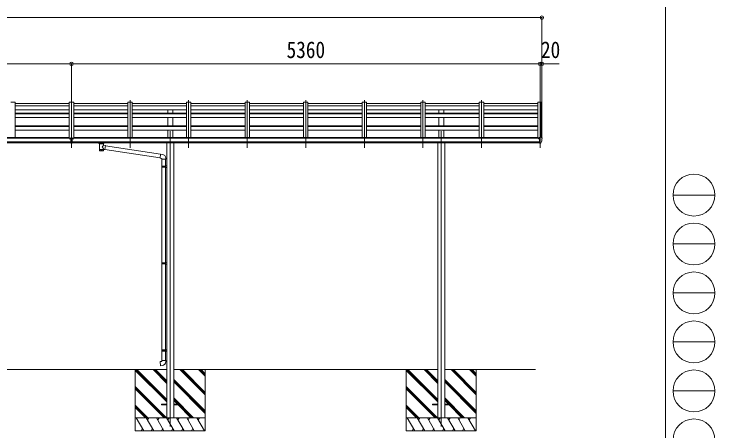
# Model space of a CAD drawing. Units: millimetres at full size, sheet at 1:40. Extents: x -11181 to 11305, y -7804 to 7716.
# Drawn here: x 3287 to 11305, y -4141 to 626 of the extents above; entities that cross this region are included whole.
import ezdxf
from ezdxf.enums import TextEntityAlignment as Align

# ---------------------------------------------------------------- set-up
doc = ezdxf.new("R2010")
doc.units = ezdxf.units.MM
doc.header["$LTSCALE"] = 40
doc.header["$PDMODE"] = 32
doc.header["$PDSIZE"] = 40
for name, color, linetype, lineweight in [('0-0_0', 7, 'Continuous', 9), ('0-1_本体', 4, 'Continuous', 9), ('0-2_部品', 7, 'Continuous', 9), ('0-4_TABLE1', 3, 'Continuous', 9), ('0-8_PARTS2', 2, 'Continuous', 9), ('0-A_寸法', 6, 'Continuous', 9), ('F-0_240', 7, 'Continuous', 9)]:
    doc.layers.add(name, color=color, linetype=linetype, lineweight=lineweight)
doc.styles.add('ＭＳ ゴシック', font='')
doc.styles.get('ＭＳ ゴシック').set_extended_font_data('MS Gothic')

msp = doc.modelspace()

# ---------------------------------------------------------------- linework, layer by layer
at = {"layer": '0-0_0'}
for p, q in [((2853.86, -3439.42), (5034.86, -3439.42)), ((4674.36, -3439.42), (4674.36, -4139.42)), ((5034.86, -3795.29), (4678.98, -3439.42)), ((5034.86, -3781.15), (4693.13, -3439.42)), ((5034.86, -3597.3), (4876.97, -3439.42)), ((5034.86, -3583.16), (4891.12, -3439.42)), ((5034.86, -3569.02), (4905.26, -3439.42)), ((8134.86, -3439.42), (5113.86, -3439.42)), ((5474.36, -3728.44), (5185.34, -3439.42)), ((5474.36, -3714.29), (5199.48, -3439.42)), ((5474.36, -3700.15), (5213.63, -3439.42)), ((5474.36, -3516.31), (5397.47, -3439.42)), ((5474.36, -3502.16), (5411.62, -3439.42)), ((5474.36, -3488.02), (5425.76, -3439.42)), ((5474.36, -3439.42), (5474.36, -4139.42)), ((7774.36, -3439.42), (7774.36, -4139.42)), ((8134.86, -3795.29), (7778.98, -3439.42)), ((8134.86, -3781.15), (7793.13, -3439.42)), ((8134.86, -3597.3), (7976.97, -3439.42)), ((8134.86, -3583.16), (7991.12, -3439.42)), ((8134.86, -3569.02), (8005.26, -3439.42)), ((9250.36, -3439.42), (8213.86, -3439.42)), ((8574.36, -3728.44), (8285.34, -3439.42)), ((8574.36, -3714.29), (8299.48, -3439.42)), ((8574.36, -3700.15), (8313.63, -3439.42)), ((8574.36, -3516.31), (8497.47, -3439.42)), ((8574.36, -3502.16), (8511.62, -3439.42)), ((8574.36, -3488.02), (8525.76, -3439.42)), ((8574.36, -3439.42), (8574.36, -4139.42)), ((5034.86, -3809.44), (4674.36, -3448.94)), ((8134.86, -3809.44), (7774.36, -3448.94)), ((5474.36, -3912.28), (5113.86, -3551.79)), ((5474.36, -3926.43), (5113.86, -3565.93)), ((5474.36, -3940.57), (5113.86, -3580.07)), ((8574.36, -3912.28), (8213.86, -3551.79)), ((8574.36, -3926.43), (8213.86, -3565.93)), ((8574.36, -3940.57), (8213.86, -3580.07)), ((5031, -3989.42), (4674.36, -3632.79)), ((5016.86, -3989.42), (4674.36, -3646.93)), ((5002.71, -3989.42), (4674.36, -3661.07)), ((8131, -3989.42), (7774.36, -3632.79)), ((8116.86, -3989.42), (7774.36, -3646.93)), ((8102.71, -3989.42), (7774.36, -3661.07)), ((5339.37, -3989.42), (5113.86, -3763.92)), ((8439.37, -3989.42), (8213.86, -3763.92)), ((4818.87, -3989.42), (4674.36, -3844.92)), ((5170.71, -3834.91), (5113.86, -3778.06)), ((5156.57, -3834.91), (5113.86, -3792.2)), ((5311.08, -3989.42), (5165.57, -3843.91)), ((5325.22, -3989.42), (5174.36, -3838.56)), ((7918.87, -3989.42), (7774.36, -3844.92)), ((8270.71, -3834.91), (8213.86, -3778.06)), ((8256.57, -3834.91), (8213.86, -3792.2)), ((8411.08, -3989.42), (8265.57, -3843.91)), ((8425.22, -3989.42), (8274.36, -3838.56)), ((4804.72, -3989.42), (4674.36, -3859.06)), ((4790.58, -3989.42), (4674.36, -3873.2)), ((7904.72, -3989.42), (7774.36, -3859.06)), ((7890.58, -3989.42), (7774.36, -3873.2)), ((4674.36, -3989.42), (5474.36, -3989.42)), ((4771.25, -4139.42), (4684.64, -3989.42)), ((4886.72, -4139.42), (4800.11, -3989.42)), ((4830.12, -3989.42), (4815.12, -4015.41)), ((5002.19, -4139.42), (4915.59, -3989.42)), ((4930.59, -4015.41), (4945.59, -3989.42)), ((5117.66, -4139.42), (5031.06, -3989.42)), ((5046.06, -4015.41), (5061.06, -3989.42)), ((5233.13, -4139.42), (5146.53, -3989.42)), ((5161.53, -4015.41), (5176.53, -3989.42)), ((5348.6, -4139.42), (5262, -3989.42)), ((5277, -4015.41), (5292, -3989.42)), ((5464.07, -4139.42), (5377.47, -3989.42)), ((5392.47, -4015.41), (5407.47, -3989.42)), ((7774.36, -3989.42), (8574.36, -3989.42)), ((7871.25, -4139.42), (7784.64, -3989.42)), ((7986.72, -4139.42), (7900.11, -3989.42)), ((7930.12, -3989.42), (7915.12, -4015.41)), ((8102.19, -4139.42), (8015.59, -3989.42)), ((8030.59, -4015.41), (8045.59, -3989.42)), ((8217.66, -4139.42), (8131.06, -3989.42)), ((8146.06, -4015.41), (8161.06, -3989.42)), ((8333.13, -4139.42), (8246.53, -3989.42)), ((8261.53, -4015.41), (8276.53, -3989.42)), ((8448.6, -4139.42), (8362, -3989.42)), ((8377, -4015.41), (8392, -3989.42)), ((8564.07, -4139.42), (8477.47, -3989.42)), ((8492.47, -4015.41), (8507.47, -3989.42)), ((5474.36, -4139.42), (4674.36, -4139.42)), ((4756.25, -4113.45), (4741.25, -4139.42)), ((4871.72, -4113.45), (4856.72, -4139.42)), ((4987.19, -4113.45), (4972.19, -4139.42)), ((5102.66, -4113.44), (5087.66, -4139.42)), ((5218.13, -4113.44), (5203.13, -4139.42)), ((5333.6, -4113.45), (5318.6, -4139.42)), ((8574.36, -4139.42), (7774.36, -4139.42)), ((7856.25, -4113.45), (7841.25, -4139.42)), ((7971.72, -4113.45), (7956.72, -4139.42)), ((8087.19, -4113.45), (8072.19, -4139.42)), ((8202.66, -4113.44), (8187.66, -4139.42)), ((8318.13, -4113.44), (8303.13, -4139.42)), ((8433.6, -4113.45), (8418.6, -4139.42))]:
    msp.add_line(p, q, dxfattribs=at)
at = {"layer": '0-1_本体'}
for p, q in [((3299.36, -383.86), (3249.36, -383.86)), ((3299.36, -383.86), (3299.36, -787.13)), ((3299.36, -396.26), (3919.36, -396.26)), ((3919.36, -383.26), (3919.36, -793.84)), ((3954.66, -383.26), (3919.36, -383.26)), ((3934.06, -383.26), (3969.36, -383.26)), ((3969.36, -383.26), (3969.36, -793.84)), ((4589.36, -396.26), (3969.36, -396.26)), ((4589.36, -383.86), (4589.36, -787.13)), ((4589.36, -383.86), (4639.36, -383.86)), ((4639.36, -383.86), (4639.36, -787.13)), ((5259.36, -396.26), (4639.36, -396.26)), ((5259.36, -383.86), (5259.36, -787.13)), ((5259.36, -383.86), (5309.36, -383.86)), ((5309.36, -383.86), (5309.36, -787.13)), ((5929.36, -396.26), (5309.36, -396.26)), ((5929.36, -383.86), (5929.36, -787.13)), ((5929.36, -383.86), (5979.36, -383.86)), ((5979.36, -383.86), (5979.36, -787.13)), ((6599.36, -396.26), (5979.36, -396.26)), ((6599.36, -383.86), (6599.36, -787.13)), ((6599.36, -383.86), (6649.36, -383.86)), ((6649.36, -383.86), (6649.36, -787.13)), ((7269.36, -396.26), (6649.36, -396.26)), ((7269.36, -383.86), (7269.36, -787.13)), ((7269.36, -383.86), (7319.36, -383.86)), ((7319.36, -383.86), (7319.36, -787.13)), ((7939.36, -396.26), (7319.36, -396.26)), ((7939.36, -383.86), (7939.36, -787.13)), ((7939.36, -383.86), (7989.36, -383.86)), ((7989.36, -383.86), (7989.36, -787.13)), ((8609.36, -396.26), (7989.36, -396.26)), ((8609.36, -383.86), (8609.36, -787.13)), ((8609.36, -383.86), (8659.36, -383.86)), ((8659.36, -383.86), (8659.36, -787.13)), ((9279.36, -396.26), (8659.36, -396.26)), ((9279.36, -383.26), (9279.36, -793.84)), ((9315.28, -383.46), (9314.66, -385.08)), ((9315.36, -383.35), (9315.36, -783.66)), ((9323.41, -383.68), (9315.57, -383.27)), ((9324.35, -384.56), (9324.36, -790.2)), ((3299.36, -422.97), (3919.36, -422.97)), ((3299.36, -425.82), (3919.36, -425.82)), ((3299.36, -470.55), (3919.36, -470.55)), ((4589.36, -422.97), (3969.36, -422.97)), ((4589.36, -425.82), (3969.36, -425.82)), ((4589.36, -470.55), (3969.36, -470.55)), ((5259.36, -422.97), (4639.36, -422.97)), ((5259.36, -425.82), (4639.36, -425.82)), ((5259.36, -470.55), (4639.36, -470.55)), ((5046.86, -509.08), (5046.86, -470.39)), ((5101.86, -509.08), (5101.86, -470.39)), ((5929.36, -422.97), (5309.36, -422.97)), ((5929.36, -425.82), (5309.36, -425.82)), ((5929.36, -470.55), (5309.36, -470.55)), ((6599.36, -422.97), (5979.36, -422.97)), ((6599.36, -425.82), (5979.36, -425.82)), ((6599.36, -470.55), (5979.36, -470.55)), ((7269.36, -422.97), (6649.36, -422.97)), ((7269.36, -425.82), (6649.36, -425.82)), ((7269.36, -470.55), (6649.36, -470.55)), ((7939.36, -422.97), (7319.36, -422.97)), ((7939.36, -425.82), (7319.36, -425.82)), ((7939.36, -470.55), (7319.36, -470.55)), ((8609.36, -422.97), (7989.36, -422.97)), ((8609.36, -425.82), (7989.36, -425.82)), ((8609.36, -470.55), (7989.36, -470.55)), ((8146.86, -509.08), (8146.86, -470.39)), ((8201.86, -509.08), (8201.86, -470.39)), ((9279.36, -422.97), (8659.36, -422.97)), ((9279.36, -425.82), (8659.36, -425.82)), ((9279.36, -470.55), (8659.36, -470.55)), ((3299.36, -509.24), (3919.36, -509.24)), ((3299.36, -514.53), (3919.36, -514.53)), ((3299.36, -558.61), (3919.36, -558.61)), ((4589.36, -509.24), (3969.36, -509.24)), ((4589.36, -514.53), (3969.36, -514.53)), ((4589.36, -558.61), (3969.36, -558.61)), ((5259.36, -509.24), (4639.36, -509.24)), ((5259.36, -514.53), (4639.36, -514.53)), ((5259.36, -558.61), (4639.36, -558.61)), ((5046.86, -652), (5046.86, -558.45)), ((5101.86, -652), (5101.86, -558.45)), ((5929.36, -509.24), (5309.36, -509.24)), ((5929.36, -514.53), (5309.36, -514.53)), ((5929.36, -558.61), (5309.36, -558.61)), ((6599.36, -509.24), (5979.36, -509.24)), ((6599.36, -514.53), (5979.36, -514.53)), ((6599.36, -558.61), (5979.36, -558.61)), ((7269.36, -509.24), (6649.36, -509.24)), ((7269.36, -514.53), (6649.36, -514.53)), ((7269.36, -558.61), (6649.36, -558.61)), ((7939.36, -509.24), (7319.36, -509.24)), ((7939.36, -514.53), (7319.36, -514.53)), ((7939.36, -558.61), (7319.36, -558.61)), ((8609.36, -509.24), (7989.36, -509.24)), ((8609.36, -514.53), (7989.36, -514.53)), ((8609.36, -558.61), (7989.36, -558.61)), ((8146.86, -652), (8146.86, -558.45)), ((8201.86, -652), (8201.86, -558.45)), ((9279.36, -509.24), (8659.36, -509.24)), ((9279.36, -514.53), (8659.36, -514.53)), ((9279.36, -558.61), (8659.36, -558.61)), ((3299.36, -652.17), (3919.36, -652.17)), ((3299.36, -658.96), (3919.36, -658.96)), ((3299.36, -702.51), (3919.36, -702.51)), ((4589.36, -652.17), (3969.36, -652.17)), ((4589.36, -658.96), (3969.36, -658.96)), ((4589.36, -702.51), (3969.36, -702.51)), ((5259.36, -652.17), (4639.36, -652.17)), ((5259.36, -658.96), (4639.36, -658.96)), ((5259.36, -702.51), (4639.36, -702.51)), ((5046.86, -786.97), (5046.86, -702.35)), ((5101.86, -786.97), (5101.86, -702.35)), ((5929.36, -652.17), (5309.36, -652.17)), ((5929.36, -658.96), (5309.36, -658.96)), ((5929.36, -702.51), (5309.36, -702.51)), ((6599.36, -652.17), (5979.36, -652.17)), ((6599.36, -658.96), (5979.36, -658.96)), ((6599.36, -702.51), (5979.36, -702.51)), ((7269.36, -652.17), (6649.36, -652.17)), ((7269.36, -658.96), (6649.36, -658.96)), ((7269.36, -702.51), (6649.36, -702.51)), ((7939.36, -652.17), (7319.36, -652.17)), ((7939.36, -658.96), (7319.36, -658.96)), ((7939.36, -702.51), (7319.36, -702.51)), ((8609.36, -652.17), (7989.36, -652.17)), ((8609.36, -658.96), (7989.36, -658.96)), ((8609.36, -702.51), (7989.36, -702.51)), ((8146.86, -786.97), (8146.86, -702.35)), ((8201.86, -786.97), (8201.86, -702.35)), ((9279.36, -652.17), (8659.36, -652.17)), ((9279.36, -658.96), (8659.36, -658.96)), ((9279.36, -702.51), (8659.36, -702.51)), ((3937.86, -793.84), (-1409.14, -793.84)), ((3914.36, -787.13), (-1385.64, -787.13)), ((3914.36, -793.84), (3914.36, -787.13)), ((3950.86, -793.84), (9297.86, -793.84)), ((3974.36, -787.13), (9274.36, -787.13)), ((3974.36, -793.84), (3974.36, -787.13)), ((9274.36, -793.84), (9274.36, -787.13)), ((-1409.14, -835.06), (3937.86, -835.06)), ((3937.86, -846.91), (-1409.14, -846.83)), ((9297.86, -835.06), (3950.86, -835.06)), ((3950.86, -846.91), (9297.86, -846.83)), ((5034.86, -846.84), (5034.86, -3989.42)), ((5113.86, -846.84), (5113.86, -3989.42)), ((8134.86, -846.84), (8134.86, -3989.42)), ((8213.86, -846.84), (8213.86, -3989.42))]:
    msp.add_line(p, q, dxfattribs=at)
msp.add_lwpolyline([(9314.66, -783.66), (9314.66, -383.26), (9279.36, -383.26)], dxfattribs=at)
msp.add_circle((9290.38, -798.57), 3, dxfattribs=at)
for centre, radius, start, end in [((9315.56, -383.57), 0.301, 87.13321, 158.93673), ((9323.36, -384.68), 1, 6.67014, 87)]:
    msp.add_arc(centre, radius, start, end, dxfattribs=at)
at = {"layer": '0-2_部品'}
for p, q in [((9287.86, -789.54), (9287.86, -793.5)), ((9302.86, -788.38), (9288.86, -788.43)), ((9292.36, -788.42), (9292.36, -786.52)), ((9292.86, -798.61), (9292.56, -798.61)), ((9293.38, -798.61), (9292.86, -798.61)), ((9293.18, -786.11), (9302.86, -785.38)), ((9297.86, -793.42), (9304.36, -793.03)), ((9302.86, -784.61), (9304.36, -784.61)), ((9302.86, -784.61), (9302.86, -790.78)), ((9304.36, -852.19), (9304.36, -783.69)), ((9319.45, -784.26), (9323.51, -790.07)), ((9326.36, -793.06), (9326.36, -793.69)), ((4258.86, -853), (4258.86, -846.88)), ((4262.96, -857.5), (4262.94, -937.79)), ((4308.76, -875.07), (4308.76, -857.49)), ((4333.98, -878.98), (4308.76, -875.07)), ((4312.86, -853), (4312.86, -846.88)), ((4333.98, -878.98), (4326.96, -924.24)), ((4960.82, -978.29), (4333.67, -880.99)), ((9297.86, -848.99), (9303.36, -848.99)), ((9303.86, -849.99), (9303.36, -848.99)), ((9304.36, -849.99), (9303.86, -849.99)), ((9305.86, -852.1), (9304.36, -852.19)), ((9305.86, -852.1), (9309.57, -851.87)), ((9311.98, -850.38), (9321.73, -835)), ((4308.77, -937.79), (4308.76, -921.16)), ((4308.76, -921.41), (4326.96, -924.24)), ((4957.15, -1020.22), (4327.23, -922.5)), ((4981.78, -978.67), (4960.94, -976.85)), ((4976.86, -1034.42), (5022.86, -1034.42)), ((4978.86, -1034.42), (4978.86, -1113.68)), ((5020.86, -1034.42), (5020.86, -1111.12)), ((5022.86, -1034.42), (5022.86, -1023.5)), ((4976.86, -1115.68), (4977.86, -1113.68)), ((4976.86, -1115.68), (5020.86, -1115.68)), ((4976.86, -1115.68), (4976.86, -1123.68)), ((4977.86, -1113.68), (5020.86, -1113.68)), ((5016.38, -1115.68), (5015.95, -1113.68)), ((5018.86, -1111.18), (5034.86, -1110.71)), ((5018.86, -1113.18), (5018.86, -1111.18)), ((5018.86, -1113.18), (5020.86, -1113.18)), ((5034.86, -1110.71), (5034.86, -1128.65)), ((4976.86, -1123.68), (5020.86, -1123.68)), ((4976.86, -1123.68), (4977.86, -1125.68)), ((4977.86, -1125.68), (5020.86, -1125.68)), ((4978.86, -1125.68), (4978.86, -2219.86)), ((5018.86, -1128.18), (5018.86, -1126.18)), ((5018.86, -1128.18), (5034.86, -1128.65)), ((5020.86, -1128.23), (5020.86, -2217.3)), ((4976.86, -2221.86), (4977.86, -2219.86)), ((4976.86, -2221.86), (5020.86, -2221.86)), ((4976.86, -2221.86), (4976.86, -2229.86)), ((4976.86, -2229.86), (5020.86, -2229.86)), ((4976.86, -2229.86), (4977.86, -2231.86)), ((4977.86, -2219.86), (5020.86, -2219.86)), ((4977.86, -2231.86), (5020.86, -2231.86)), ((4978.86, -2231.86), (4978.86, -3215.02)), ((5016.38, -2221.86), (5015.95, -2219.86)), ((5018.86, -2217.36), (5034.86, -2216.89)), ((5018.86, -2219.36), (5018.86, -2217.36)), ((5018.86, -2219.36), (5020.86, -2219.36)), ((5018.86, -2234.36), (5018.86, -2232.36)), ((5018.86, -2234.36), (5034.86, -2234.83)), ((5020.86, -2234.42), (5020.86, -3212.46)), ((5034.86, -2216.89), (5034.86, -2234.83)), ((4976.86, -3217.02), (4977.86, -3215.02)), ((4976.86, -3217.02), (5020.86, -3217.02)), ((4976.86, -3217.02), (4976.86, -3225.02)), ((4976.86, -3225.02), (5020.86, -3225.02)), ((4976.86, -3225.02), (4977.86, -3227.02)), ((4977.86, -3215.02), (5020.86, -3215.02)), ((4977.86, -3227.02), (5020.86, -3227.02)), ((4978.86, -3227.02), (4978.86, -3337.02)), ((5016.38, -3217.02), (5015.95, -3215.02)), ((5018.86, -3212.52), (5034.86, -3212.05)), ((5018.86, -3214.52), (5018.86, -3212.52)), ((5018.86, -3214.52), (5020.86, -3214.52)), ((5018.86, -3229.52), (5018.86, -3227.52)), ((5018.86, -3229.52), (5034.86, -3229.99)), ((5020.86, -3229.58), (5020.86, -3337.02)), ((5034.86, -3212.05), (5034.86, -3229.99)), ((4976.86, -3337.02), (5022.86, -3337.02)), ((4976.86, -3347.02), (4976.86, -3337.02)), ((5022.86, -3337.02), (5022.86, -3347.94))]:
    msp.add_line(p, q, dxfattribs=at)
at = {"layer": '0-2_部品', "color": 4}
for p, q in [((5034.86, -3834.91), (4974.36, -3834.91)), ((4974.36, -3834.91), (4974.36, -3843.91)), ((5034.86, -3843.91), (4974.36, -3843.91)), ((5174.36, -3834.91), (5113.86, -3834.91)), ((5174.36, -3843.91), (5113.86, -3843.91)), ((5174.36, -3834.91), (5174.36, -3843.91)), ((8134.86, -3834.91), (8074.36, -3834.91)), ((8074.36, -3834.91), (8074.36, -3843.91)), ((8134.86, -3843.91), (8074.36, -3843.91)), ((8274.36, -3834.91), (8213.86, -3834.91)), ((8274.36, -3843.91), (8213.86, -3843.91)), ((8274.36, -3834.91), (8274.36, -3843.91))]:
    msp.add_line(p, q, dxfattribs=at)
at = {"layer": '0-2_部品'}
for points in [[(9287.86, -796.99), (9287.86, -798.61), (9287.38, -798.61)], [(9292.56, -797.42), (9292.56, -798.61), (9287.86, -798.61)], [(9293.18, -786.11), (9293.01, -786.12), (9292.86, -786.16), (9292.71, -786.2), (9292.59, -786.25), (9292.49, -786.31), (9292.42, -786.38), (9292.37, -786.45), (9292.36, -786.52)], [(9297.86, -848.99), (9297.86, -790.78), (9302.86, -790.78)], [(9304.36, -783.69), (9316.36, -783.69), (9318.69, -783.83)], [(4258.9, -853.06), (4258.87, -852.7), (4259.12, -851.74), (4259.64, -850.86), (4260.44, -850.02), (4261.56, -849.22), (4262.96, -848.5)], [(4258.9, -852.94), (4258.87, -853.3), (4259.12, -854.26), (4259.64, -855.14), (4260.44, -855.98), (4261.56, -856.77), (4262.96, -857.5)], [(4308.76, -848.51), (4308.99, -848.6), (4310.35, -849.34), (4311.46, -850.19), (4312.22, -851.05), (4312.68, -851.95), (4312.85, -852.84)], [(4308.76, -857.49), (4308.99, -857.39), (4310.35, -856.66), (4311.46, -855.81), (4312.22, -854.95), (4312.68, -854.05), (4312.85, -853.16)], [(9304.36, -838.3), (9301.19, -837.89), (9297.86, -837.46)], [(4960.94, -976.85), (4956.93, -1022.68), (4976.86, -1024.42), (4976.86, -1034.42)], [(5016.38, -1115.68), (5016.38, -1123.68), (5015.95, -1125.68)], [(5018.86, -1126.18), (5020.86, -1126.18), (5020.86, -1113.18)], [(5016.38, -2221.86), (5016.38, -2229.86), (5015.95, -2231.86)], [(5018.86, -2232.36), (5020.86, -2232.36), (5020.86, -2219.36)], [(5016.38, -3217.02), (5016.38, -3225.02), (5015.95, -3227.02)], [(5018.86, -3227.52), (5020.86, -3227.52), (5020.86, -3214.52)], [(4981.78, -3392.77), (4960.94, -3394.59), (4956.93, -3348.77), (4976.86, -3347.02)]]:
    msp.add_lwpolyline(points, dxfattribs=at)
for centre, radius, start, end in [((9290.36, -798.61), 2.5, 28.35764, 180), ((9290.36, -798.61), 2.5, 0, 28.35764), ((9318.63, -784.83), 1, 35, 86.5), ((9133.87, -793.69), 192.49, 347.8767, 359.9992), ((9323.36, -793.06), 3, 0, 87), ((4275.93, -898.22), 51.38, 92.46126, 104.61963), ((4295.81, -898.22), 51.38, 75.38037, 87.53874), ((9309.38, -848.88), 3, 273.5, 330), ((9319.13, -833.5), 3, 330, 348.16652), ((4977.86, -1023.5), 45, 0, 85), ((4977.86, -3347.94), 45, 275, 0)]:
    msp.add_arc(centre, radius, start, end, dxfattribs=at)
for centre, major_axis, ratio, start_param, end_param in [((9288.86, -789.54), (0.02, 1.1), 0.906239, 0.0206394, 1.5914357), ((4285.86, -858.69), (-22.91, -0.42), 0.072511, 4.711586, 6.2823824), ((4285.88, -857.06), (-22.91, -0.42), 0.072511, 4.711586, 6.2823824), ((4285.83, -857.07), (22.92, -0.42), 0.07247, 0.0008089, 1.5716053), ((4285.83, -858.69), (22.92, -0.42), 0.07247, 0.0008089, 1.5716053), ((4288.41, -897.27), (20.32, 22.25), 0.045535, 4.9756507, 6.2441899), ((4296.86, -853), (16, 0), 0.361356, 0, 0.0194874), ((4296.86, -853), (16, 0), 0.361356, 6.2636979, 6.2831853), ((4285.86, -937.79), (22.92, 0), 0.101955, 6.2829723, 9.4248207), ((4285.86, -937.79), (22.92, 0), 0.101955, 3.1415499, 6.2833984), ((4285.86, -925.35), (22.91, 0), 0.122865, 6.2831853, 9.424778), ((4285.85, -894.62), (-22.81, 26.62), 0.234429, 3.1563334, 4.5976381)]:
    msp.add_ellipse(centre, major_axis=major_axis, ratio=ratio, start_param=start_param, end_param=end_param, dxfattribs=at)
at = {"layer": '0-4_TABLE1'}
for p, q in [((3929.88, -799.05), (3929.88, -800.7)), ((3929.88, -799.95), (3930.88, -799.95)), ((3930.88, -800.7), (3930.88, -799.05)), ((3931.88, -799.8), (3932.88, -799.8)), ((3937.86, -791.37), (3937.86, -850.23)), ((3956.83, -799.8), (3955.83, -799.8)), ((3957.83, -799.05), (3957.83, -800.7)), ((3957.83, -799.95), (3958.83, -799.95)), ((3958.83, -800.7), (3958.83, -799.05)), ((3937.86, -837.07), (3950.86, -837.07))]:
    msp.add_line(p, q, dxfattribs=at)
for points in [[(3928.88, -798.9), (3927.88, -798.9), (3927.88, -799.8), (3928.88, -799.8)], [(3930.88, -798), (3930.88, -797.1), (3929.88, -797.1), (3929.88, -798)], [(3929.88, -800.7), (3929.88, -801.6), (3930.88, -801.6), (3930.88, -800.7)], [(3932.88, -799.8), (3932.88, -798.9), (3931.88, -798.9)], [(3937.86, -791.37), (3950.86, -791.37), (3950.86, -850.23), (3937.86, -850.23)], [(3955.83, -799.8), (3955.83, -798.9), (3956.83, -798.9)], [(3957.83, -798), (3957.83, -797.1), (3958.83, -797.1), (3958.83, -798)], [(3958.83, -800.7), (3958.83, -801.6), (3957.83, -801.6), (3957.83, -800.7)], [(3959.83, -798.9), (3960.83, -798.9), (3960.83, -799.8), (3959.83, -799.8)]]:
    msp.add_lwpolyline(points, dxfattribs=at)
for centre, major_axis in [((3930.38, -799.05), (5.9, 0)), ((3958.33, -799.05), (-5.9, 0))]:
    msp.add_ellipse(centre, major_axis=major_axis, ratio=0.9, dxfattribs=at)
for centre, major_axis, start_param, end_param in [((3930.38, -799.35), (5.9, 0), 6.2831853, 9.424778), ((3928.88, -798), (-1, 0), 1.5707963, 3.1415927), ((3928.88, -800.7), (1, 0), 6.2831853, 7.8539816), ((3928.88, -799.05), (1, 0), 6.2831853, 6.9023328), ((3931.88, -798), (1, 0), 3.1415927, 4.712389), ((3931.88, -799.05), (-1, 0), 5.6640378, 6.2831853), ((3931.88, -800.7), (-1, 0), 4.712389, 6.2831853), ((3958.33, -799.35), (-5.9, 0), 3.1415927, 6.2831853), ((3956.83, -798), (-1, 0), 1.5707963, 3.1415927), ((3956.83, -800.7), (1, 0), 6.2831853, 7.8539816), ((3956.83, -799.05), (1, 0), 6.2831853, 6.9023328), ((3959.83, -798), (1, 0), 3.1415927, 4.712389), ((3959.83, -799.05), (-1, 0), 5.6640378, 6.2831853), ((3959.83, -800.7), (-1, 0), 4.712389, 6.2831853)]:
    msp.add_ellipse(centre, major_axis=major_axis, ratio=0.9, start_param=start_param, end_param=end_param, dxfattribs=at)
at = {"layer": '0-8_PARTS2'}
for p, q in [((3944.36, -903.02), (3944.36, -359.17)), ((3944.36, -903.02), (3944.36, -359.17)), ((4614.36, -903.02), (4614.36, -359.17)), ((5284.36, -903.02), (5284.36, -359.17)), ((5954.36, -903.02), (5954.36, -359.17)), ((6624.36, -903.02), (6624.36, -359.17)), ((7294.36, -903.02), (7294.36, -359.17)), ((7964.36, -903.02), (7964.36, -359.17)), ((8634.36, -903.02), (8634.36, -359.17)), ((9304.36, -903.02), (9304.36, -359.17)), ((5074.36, -714.21), (5074.36, -4089.44)), ((8174.36, -714.21), (8174.36, -4089.44))]:
    msp.add_line(p, q, dxfattribs=at)
at = {"layer": '0-A_寸法'}
for p, q in [((-1435.64, 584.57), (9324.35, 584.57)), ((9324.35, 584.57), (9324.35, 56.99)), ((-1415.64, 56.99), (3944.36, 56.99)), ((9304.35, 56.99), (3944.36, 56.99)), ((3944.36, 56.99), (3944.36, -398.59)), ((9304.35, 56.99), (9304.35, -398.59)), ((9304.35, 56.99), (9304.35, -398.59)), ((9304.35, 56.99), (9324.35, 56.99)), ((9324.35, 56.99), (9324.35, -398.59)), ((9324.35, 56.99), (9524.35, 56.99))]:
    msp.add_line(p, q, dxfattribs=at)
for p in [(9324.35, 584.57), (3944.36, 56.99), (9304.35, 56.99), (9324.35, 56.99)]:
    msp.add_point(p, dxfattribs=at)
at = {"layer": 'F-0_240', "color": 5}
msp.add_line((10739.39, 7716.46), (10739.39, -7803.54), dxfattribs=at)
at = {"layer": 'F-0_240', "color": 4}
for p, q in [((10824.88, -1443.54), (11304.88, -1443.54)), ((10824.88, -2003.54), (11304.88, -2003.54)), ((10824.88, -2563.54), (11304.88, -2563.54)), ((10824.88, -3123.54), (11304.88, -3123.54)), ((10824.88, -3683.54), (11304.88, -3683.54))]:
    msp.add_line(p, q, dxfattribs=at)
for centre in [(11064.88, -1443.54), (11064.88, -2003.54), (11064.88, -2563.54), (11064.88, -3123.54), (11064.88, -3683.54), (11064.88, -4243.54)]:
    msp.add_circle(centre, 240, dxfattribs=at)

# ---------------------------------------------------------------- texts
at = {"layer": '0-A_寸法', "color": 7, "style": 'ＭＳ ゴシック', "width": 0.85}
for s, p in [('5360', (6404.35, 64.99)), ('20', (9314.35, 64.99))]:
    msp.add_text(s, height=190.6, dxfattribs=at).set_placement(p, align=Align.BOTTOM_LEFT)

doc.saveas('drawing.dxf')
